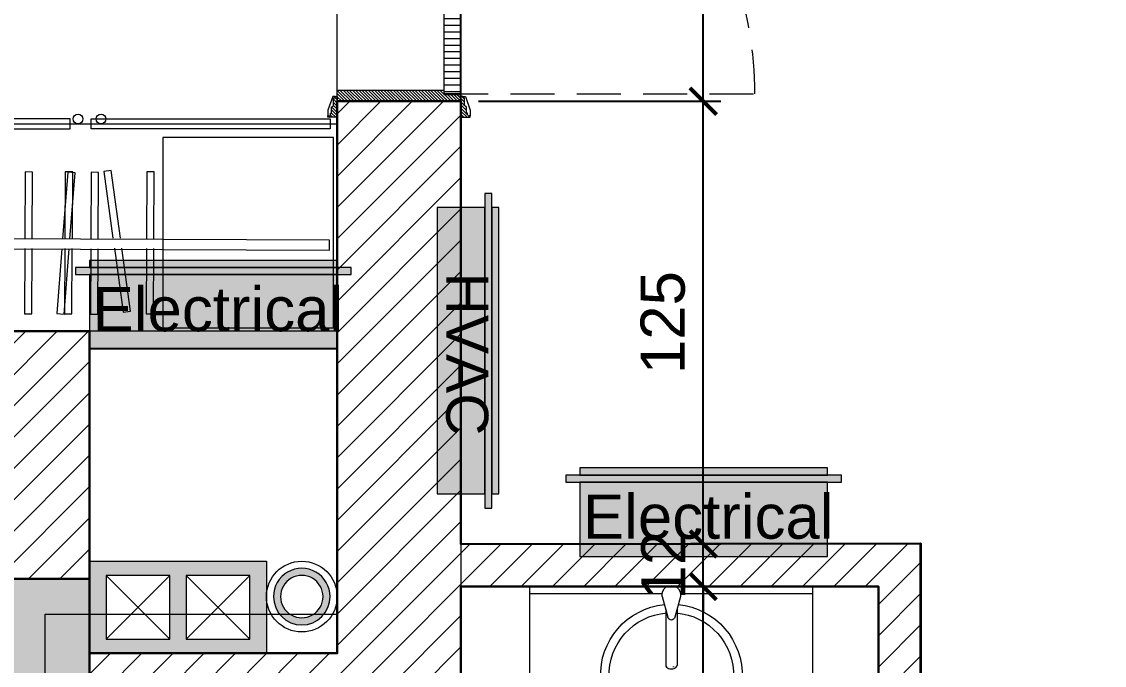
# Model space of a CAD drawing. Header units: centimetres. Extents: x 111832 to 117233, y -55119 to -48329.
# Drawn here: x 113865.2 to 114171.2, y -51556.8 to -51374.9 of the extents above; entities that cross this region are included whole.
import ezdxf

# ---------------------------------------------------------------- set-up
doc = ezdxf.new("R2010")
doc.units = ezdxf.units.CM
doc.header["$LTSCALE"] = 50
doc.header["$MEASUREMENT"] = 0
for name, pattern in [('AXES', [2, 1.25, -0.25, 0.25, -0.25]), ('CACHE', [0.375, 0.25, -0.125]), ('CONTINU', [0])]:
    doc.linetypes.add(name, pattern=pattern)
doc.layers.get('0').update_dxf_attribs({"color": 8})
for name, color, linetype in [('AXES', 10, 'AXES'), ('BETON COUPE', 3, 'CONTINU'), ('BETON TRAME', 252, 'Continuous'), ('BORD', 5, 'Continuous'), ('COTE 50ème', 1, 'Continuous'), ('TEXTE', 7, 'Continuous')]:
    doc.layers.add(name, color=color, linetype=linetype)
for name, color, linetype, lineweight in [('BANJO', 160, 'Continuous', 9), ('CONSOLE ISOL.', 214, 'Continuous', 15), ('door', 44, 'Continuous', 5), ('KASETAT_Pen_No__22', 8, 'Continuous', 50), ('KASETAT_Pen_No__75', 6, 'Continuous', 20), ('MACONNERIE COUPE', 7, 'Continuous', 30), ('MACONNERIE HACHURE', 253, 'Continuous', 13), ('mobilimi', 8, 'Continuous', 9), ('PERCEMENT', 253, 'Continuous', 20)]:
    doc.layers.add(name, color=color, linetype=linetype, lineweight=lineweight)
doc.layers.add('FMULT', color=150, linetype='Continuous', plot=False)
doc.layers.add('KASETAT_Pen_No__176', color=7, linetype='Continuous', lineweight=15, true_color=0x93a0c6)
doc.styles.add('RS_TEXT_1.50', font='arial.ttf', dxfattribs={"height": 12.5})
doc.styles.add('RS_TXT_50', font='arial.ttf', dxfattribs={"height": 12.5})
doc.dimstyles.new('RS_50CM_LINEAIRE', dxfattribs={"dimscale": 5, "dimtxt": 12.5, "dimasz": 1.5, "dimexe": 1, "dimexo": 2.5, "dimgap": 1, "dimtad": 1, "dimdec": 1, "dimrnd": 0.5, "dimdsep": 46, "dimtxsty": 'RS_TXT_50', "dimblk1": 'ARCHTICK', "dimblk2": 'ARCHTICK', "dimsah": 1, "dimcen": 2.5, "dimdle": 1, "dimclrt": 4, "dimadec": 0, "dimazin": 2, "dimtfac": 1, "dimtdec": 1, "dimtix": 1, "dimtmove": 2, "dimatfit": 3, "dimfxl": 1, "dimtolj": 1, "dimtzin": 0, "dimarcsym": 0})

# ---------------------------------------------------------------- blocks, each defined once
blk = doc.blocks.new('lavaman')
at = {"layer": 'BANJO'}
for p, q in [((-61171.15, 21935.44), (-61216.15, 21935.44)), ((-61171.15, 21935.44), (-61171.15, 21855.44)), ((-61171.15, 21855.44), (-61216.15, 21855.44))]:
    blk.add_line(p, q, dxfattribs=at)
at = {"layer": 'BANJO', "linetype": 'Continuous'}
for p, q in [((-61216.15, 21896.66), (-61216.15, 21935.44)), ((-61214.15, 21935.44), (-61214.15, 21898.05)), ((-61171.15, 21935.44), (-61171.15, 21855.44)), ((-61216.15, 21925.44), (-61216.15, 21896.66)), ((-61213.35, 21898.04), (-61207.48, 21896.42)), ((-61209.67, 21897.03), (-61193.85, 21897.03)), ((-61216.15, 21894.21), (-61216.15, 21865.44)), ((-61216.15, 21855.44), (-61216.15, 21894.21)), ((-61214.15, 21892.82), (-61214.15, 21855.44)), ((-61213.35, 21892.84), (-61207.48, 21894.45)), ((-61209.65, 21893.84), (-61193.85, 21893.84)), ((-61193.49, 21894.81), (-61193.49, 21894.81)), ((-61193.49, 21894.81), (-61193.38, 21894.81)), ((-61193.38, 21894.81), (-61193.49, 21894.81)), ((-61193.38, 21894.81), (-61193.38, 21894.81))]:
    blk.add_line(p, q, dxfattribs=at)
for centre, radius, start, end in [((-61191.15, 21895.44), 20, 185.6501, 174.3499), ((-61191.15, 21895.44), 17.58, 184.3008, 175.6992), ((-61213.81, 21895.44), 2.64, 79.9738, 280.0262), ((-61207.66, 21895.44), 1, 280.3544, 79.6456)]:
    blk.add_arc(centre, radius, start, end, dxfattribs=at)
at = {"layer": 'BANJO', "linetype": 'Continuous', "extrusion": (0, 0, -1)}
blk.add_ellipse((-61193.85, 21895.43), major_axis=(0, 1.59), ratio=0.623935, start_param=0, end_param=3.141593, dxfattribs=at)
blk = doc.blocks.new('A$C7560ca7f')
at = {"layer": 'AXES', "lineweight": 5, "ltscale": 1.3}
blk.add_line((35, 1580), (35, -1344.97), dxfattribs=at)
blk = doc.blocks.new('_ArchTick')
at = {"color": 0, "linetype": 'ByBlock', "const_width": 0.15}
blk.add_lwpolyline([(-0.5, -0.5), (0.5, 0.5)], dxfattribs=at)
blk = doc.blocks.new('*D1003')
at = {"layer": 'COTE 50ème', "color": 0, "lineweight": -2, "ltscale": 0.5, "transparency": 16777216}
for p, q in [((114057.85, -51687.36), (114057.85, -51529.5)), ((114011.78, -51534.5), (114062.85, -51534.5)), ((114011.78, -51682.36), (114062.85, -51682.36))]:
    blk.add_line(p, q, dxfattribs=at)
at = {"layer": 'Defpoints', "color": 0, "ltscale": 0.5, "transparency": 16777216}
for p in [(113999.28, -51534.5), (114057.85, -51534.5), (113999.28, -51682.36)]:
    blk.add_point(p, dxfattribs=at)
at = {"layer": 'COTE 50ème', "color": 0, "lineweight": -2, "ltscale": 0.5, "transparency": 16777216, "xscale": 7.5, "yscale": 7.5, "zscale": 7.5}
for p, rotation in [((114057.85, -51534.5), 90), ((114057.85, -51682.36), 270)]:
    blk.add_blockref('_ArchTick', p, dxfattribs=dict(at, rotation=rotation))
at = {"layer": 'COTE 50ème', "color": 4, "ltscale": 0.5, "transparency": 16777216, "insert": (114046.47, -51608.43), "char_height": 12.5, "attachment_point": 5, "rotation": 90, "style": 'RS_TXT_50'}
blk.add_mtext('\\A1;148', dxfattribs=at)
blk = doc.blocks.new('*D1004')
at = {"layer": 'COTE 50ème', "color": 0, "lineweight": -2, "ltscale": 0.5, "transparency": 16777216}
for p, q in [((114057.85, -51522.49), (114057.85, -51514.99)), ((114011.78, -51522.49), (114062.85, -51522.49)), ((114057.85, -51534.5), (114057.85, -51522.49)), ((114011.78, -51534.5), (114062.85, -51534.5)), ((114057.85, -51534.5), (114057.85, -51542))]:
    blk.add_line(p, q, dxfattribs=at)
at = {"layer": 'Defpoints', "color": 0, "ltscale": 0.5, "transparency": 16777216}
for p in [(113999.28, -51522.49), (114057.85, -51522.49), (113999.28, -51534.5)]:
    blk.add_point(p, dxfattribs=at)
at = {"layer": 'COTE 50ème', "color": 0, "lineweight": -2, "ltscale": 0.5, "transparency": 16777216, "xscale": 7.5, "yscale": 7.5, "zscale": 7.5}
for p, rotation in [((114057.85, -51522.49), 270), ((114057.85, -51534.5), 90)]:
    blk.add_blockref('_ArchTick', p, dxfattribs=dict(at, rotation=rotation))
at = {"layer": 'COTE 50ème', "color": 4, "ltscale": 0.5, "transparency": 16777216, "insert": (114046.58, -51528.49), "char_height": 12.5, "attachment_point": 5, "rotation": 90, "style": 'RS_TXT_50'}
blk.add_mtext('\\A1;12', dxfattribs=at)
blk = doc.blocks.new('*D1005')
at = {"layer": 'COTE 50ème', "color": 0, "lineweight": -2, "ltscale": 0.5, "transparency": 16777216}
for p, q in [((114057.85, -51527.49), (114057.85, -51392.36)), ((113994.34, -51397.36), (114062.85, -51397.36)), ((114011.78, -51522.49), (114062.85, -51522.49))]:
    blk.add_line(p, q, dxfattribs=at)
at = {"layer": 'Defpoints', "color": 0, "ltscale": 0.5, "transparency": 16777216}
for p in [(113981.84, -51397.36), (114057.85, -51397.36), (113999.28, -51522.49)]:
    blk.add_point(p, dxfattribs=at)
at = {"layer": 'COTE 50ème', "color": 0, "lineweight": -2, "ltscale": 0.5, "transparency": 16777216, "xscale": 7.5, "yscale": 7.5, "zscale": 7.5}
for p, rotation in [((114057.85, -51397.36), 90), ((114057.85, -51522.49), 270)]:
    blk.add_blockref('_ArchTick', p, dxfattribs=dict(at, rotation=rotation))
at = {"layer": 'COTE 50ème', "color": 4, "ltscale": 0.5, "transparency": 16777216, "insert": (114046.47, -51459.92), "char_height": 12.5, "attachment_point": 5, "rotation": 90, "style": 'RS_TXT_50'}
blk.add_mtext('\\A1;125', dxfattribs=at)
blk = doc.blocks.new('*D1006')
at = {"layer": 'COTE 50ème', "color": 0, "lineweight": -2, "ltscale": 0.5, "transparency": 16777216}
for p, q in [((114057.85, -51402.36), (114057.85, -51292.36)), ((113994.34, -51297.36), (114062.85, -51297.36)), ((113994.34, -51397.36), (114062.85, -51397.36))]:
    blk.add_line(p, q, dxfattribs=at)
at = {"layer": 'Defpoints', "color": 0, "ltscale": 0.5, "transparency": 16777216}
for p in [(113981.84, -51297.36), (114057.85, -51297.36), (113981.84, -51397.36)]:
    blk.add_point(p, dxfattribs=at)
at = {"layer": 'COTE 50ème', "color": 0, "lineweight": -2, "ltscale": 0.5, "transparency": 16777216, "xscale": 7.5, "yscale": 7.5, "zscale": 7.5}
for p, rotation in [((114057.85, -51297.36), 90), ((114057.85, -51397.36), 270)]:
    blk.add_blockref('_ArchTick', p, dxfattribs=dict(at, rotation=rotation))
at = {"layer": 'COTE 50ème', "color": 4, "ltscale": 0.5, "transparency": 16777216, "insert": (114046.47, -51347.36), "char_height": 12.5, "attachment_point": 5, "rotation": 90, "style": 'RS_TXT_50'}
blk.add_mtext('\\A1;100', dxfattribs=at)

msp = doc.modelspace()

# ---------------------------------------------------------------- hatches: boundary and pattern name
at = {"layer": 'BETON TRAME', "transparency": 33554559}
h = msp.add_hatch(color=256, dxfattribs=at)
h.dxf.hatch_style = 1
h.paths.add_polyline_path([(113494.37, -51297.36), (113459.37, -51297.36), (113459.37, -50822.36), (113989.37, -50822.36), (113989.37, -51297.36), (113954.37, -51297.36), (113954.37, -50862.36), (113744.37, -50862.36), (113744.37, -51192.36), (113704.37, -51192.36), (113704.37, -50862.36), (113494.37, -50862.36)])
h.paths.add_polyline_path([(113859.37, -52037.36), (113884.37, -52037.36), (113884.37, -51532.36), (113859.37, -51532.36)])
h.paths.add_polyline_path([(113564.37, -52037.36), (113589.37, -52037.36), (113589.37, -51532.36), (113564.37, -51532.36)])
h.paths.add_polyline_path([(113994.37, -52012.36), (113884.37, -52012.36), (113884.37, -52037.36), (113994.37, -52037.36)])
h.paths.add_polyline_path([(114454.37, -52012.36), (114354.37, -52012.36), (114354.37, -52037.36), (114454.37, -52037.36)])
h.paths.add_polyline_path([(114694.37, -51947.36), (114719.37, -51947.36), (114719.37, -52037.36), (114694.37, -52037.36)])
h.paths.add_polyline_path([(114719.37, -51527.36), (114694.37, -51527.36), (114694.37, -51670.47), (114719.37, -51670.47)])
h.paths.add_polyline_path([(114719.37, -51207.36), (114694.37, -51207.36), (114694.37, -51347.36), (114719.37, -51347.36)])
h.paths.add_polyline_path([(114719.37, -50960.36), (114639.37, -50960.36), (114639.37, -50985.36), (114694.37, -50985.36), (114694.37, -51012.36), (114719.37, -51012.36)])
h.paths.add_polyline_path([(114354.37, -50960.36), (114284.37, -50960.36), (114284.37, -50985.36), (114354.37, -50985.36)])
h.paths.add_polyline_path([(114199.37, -50960.36), (114184.37, -50960.36), (114184.37, -50985.36), (114199.37, -50985.36)])
h.paths.add_polyline_path([(113249.26, -50960.36), (113264.37, -50960.36), (113264.37, -50985.36), (113249.26, -50985.36)])
h.paths.add_polyline_path([(113094.37, -50960.36), (113164.37, -50960.36), (113164.37, -50985.36), (113094.37, -50985.36)])
h.paths.add_polyline_path([(112729.37, -50960.36), (112809.37, -50960.36), (112809.37, -50985.36), (112754.37, -50985.36), (112754.37, -51032.36), (112729.37, -51032.36)])
h.paths.add_polyline_path([(112729.37, -51207.36), (112754.37, -51207.36), (112754.37, -51347.36), (112729.37, -51347.36)])
h.paths.add_polyline_path([(112754.37, -51947.36), (112729.37, -51947.36), (112729.37, -52037.36), (112754.37, -52037.36)])
h.paths.add_polyline_path([(112994.37, -52012.36), (112994.37, -52037.36), (113094.37, -52037.36), (113094.37, -52012.36)])
h.paths.add_polyline_path([(113564.37, -52012.36), (113454.37, -52012.36), (113454.37, -52037.36), (113564.37, -52037.36)])
h.paths.add_polyline_path([(112729.37, -51527.36), (112754.37, -51527.36), (112754.37, -51670.47), (112729.37, -51670.47)])
h.paths.add_polyline_path([(112919.37, -51587.36), (112979.37, -51587.36), (112979.37, -51612.36), (112919.37, -51612.36)])
h.paths.add_polyline_path([(113104.37, -51587.36), (113164.37, -51587.36), (113164.37, -51612.36), (113104.37, -51612.36)])
h.paths.add_polyline_path([(114344.37, -51587.36), (114284.37, -51587.36), (114284.37, -51612.36), (114344.37, -51612.36)])
h.paths.add_polyline_path([(114529.37, -51587.36), (114469.37, -51587.36), (114469.37, -51612.36), (114529.37, -51612.36)])
at = {"layer": 'door'}
h = msp.add_hatch(dxfattribs=at)
h.set_pattern_fill('ANSI31', color=256, scale=15, angle=675)
h.set_pattern_definition([(360, (14136.9644, -6113.3321), (1e-15, 1.875), [])])
h.paths.add_polyline_path([(113984.6, -51395.27), (113984.6, -51299.46), (113989.31, -51299.46), (113989.31, -51395.27)])
h = msp.add_hatch(dxfattribs=at)
h.set_pattern_fill('ANSI31', color=256, scale=5, angle=1170)
h.set_pattern_definition([(135, (58184.3968, -199614.0472), (-0.4419417382, -0.4419417382), [])])
edge = h.paths.add_edge_path()
edge.add_line((113952.48, -51401.11), (113952.48, -51400.7))
edge.add_line((113952.48, -51400.7), (113952.8, -51400.7))
edge.add_line((113952.8, -51400.7), (113952.8, -51398.93))
edge.add_line((113952.8, -51398.93), (113953.01, -51398.93))
edge.add_arc((113953.32, -51398.93), 0.314, 90, 180, ccw=False)
edge.add_line((113953.32, -51398.62), (113953.32, -51396.52))
edge.add_line((113953.32, -51396.52), (113953.53, -51396.52))
edge.add_arc((113953.84, -51396.52), 0.314, 90, 180, ccw=False)
edge.add_line((113953.84, -51396.21), (113953.84, -51396))
edge.add_line((113953.84, -51396), (113954.37, -51396))
edge.add_line((113954.37, -51396), (113954.37, -51401.86))
edge.add_line((113954.37, -51401.86), (113951.75, -51401.86))
edge.add_line((113951.75, -51401.86), (113951.75, -51401.45))
edge.add_line((113951.75, -51401.45), (113952.06, -51401.45))
edge.add_line((113952.06, -51401.45), (113952.06, -51401.53))
edge.add_arc((113952.06, -51401.11), 0.419, 270, 360)
h.paths.add_polyline_path([(113954.37, -51397.36), (113954.37, -51394.22), (113984.55, -51394.22), (113984.55, -51395.48), (113989.37, -51395.48), (113989.37, -51397.36)])
edge = h.paths.add_edge_path()
edge.add_line((113991.25, -51401.11), (113991.25, -51400.7))
edge.add_line((113991.25, -51400.7), (113990.94, -51400.7))
edge.add_line((113990.94, -51400.7), (113990.94, -51398.93))
edge.add_line((113990.94, -51398.93), (113990.73, -51398.93))
edge.add_arc((113990.41, -51398.93), 0.314, 0, 90)
edge.add_line((113990.41, -51398.62), (113990.41, -51396.52))
edge.add_line((113990.41, -51396.52), (113990.21, -51396.52))
edge.add_arc((113989.89, -51396.52), 0.314, 360, 450)
edge.add_line((113989.89, -51396.21), (113989.89, -51396))
edge.add_line((113989.89, -51396), (113989.37, -51396))
edge.add_line((113989.37, -51396), (113989.37, -51401.86))
edge.add_line((113989.37, -51401.86), (113991.99, -51401.86))
edge.add_line((113991.99, -51401.86), (113991.99, -51401.45))
edge.add_line((113991.99, -51401.45), (113991.67, -51401.45))
edge.add_line((113991.67, -51401.45), (113991.67, -51401.53))
edge.add_arc((113991.67, -51401.11), 0.419, 180, 270, ccw=False)
at = {"layer": 'KASETAT_Pen_No__176', "linetype": 'Continuous', "lineweight": 0, "true_color": 0x2776bb}
for points in [[(113954.37, -51442.36), (113884.37, -51442.36), (113884.37, -51444.36), (113880.37, -51444.36), (113880.37, -51446.36), (113884.37, -51446.36), (113884.37, -51467.36), (113954.37, -51467.36), (113954.37, -51446.36), (113958.37, -51446.36), (113958.37, -51444.36), (113954.37, -51444.36)], [(114092.97, -51500.99), (114022.97, -51500.99), (114022.97, -51502.99), (114018.97, -51502.99), (114018.97, -51504.99), (114022.97, -51504.99), (114022.97, -51525.99), (114092.97, -51525.99), (114092.97, -51504.99), (114096.97, -51504.99), (114096.97, -51502.99), (114092.97, -51502.99)]]:
    msp.add_hatch(color=152, dxfattribs=at).paths.add_polyline_path(points)
at = {"layer": 'KASETAT_Pen_No__75', "linetype": 'Continuous', "lineweight": 0, "true_color": 0xbf00bf}
msp.add_hatch(color=212, dxfattribs=at).paths.add_polyline_path([(114000.07, -51508.32), (114000.07, -51427.42), (113998.07, -51427.42), (113998.07, -51423.42), (113996.07, -51423.42), (113996.07, -51427.42), (113982.67, -51427.42), (113982.67, -51508.32), (113996.07, -51508.32), (113996.07, -51512.32), (113998.07, -51512.32), (113998.07, -51508.32)])
at = {"layer": 'MACONNERIE HACHURE'}
h = msp.add_hatch(dxfattribs=at)
h.set_pattern_fill('ANSI31', color=256, scale=50, style=0)
h.set_pattern_definition([(45, (0, 5835.283), (-4.41941738, 4.41941738), [])])
h.paths.add_polyline_path([(114184.37, -50957.36), (114184.37, -50947.36), (114284.37, -50947.36), (114284.37, -50997.36), (114184.37, -50997.36), (114184.37, -50987.36), (114269.37, -50987.36), (114269.37, -50957.36)])
h.paths.add_polyline_path([(112729.37, -52037.36), (112649.37, -52037.36), (112649.37, -52012.36), (112729.37, -52012.36)])
h.paths.add_polyline_path([(114719.37, -52037.36), (114799.37, -52037.36), (114799.37, -52012.36), (114719.37, -52012.36)])
h.paths.add_polyline_path([(114799.37, -52012.36), (114824.37, -52012.36), (114824.37, -51972.36), (114799.37, -51972.36)])
h.paths.add_polyline_path([(114694.37, -51940.47), (114719.37, -51940.47), (114719.37, -51947.36), (114694.37, -51947.36)])
h.paths.add_polyline_path([(112729.37, -51940.47), (112754.37, -51940.47), (112754.37, -51947.36), (112729.37, -51947.36)])
h.paths.add_polyline_path([(113757.37, -50822.36), (113757.37, -50707.36), (113691.37, -50707.36), (113691.37, -50822.36), (113711.37, -50822.36), (113711.37, -50727.36), (113737.37, -50727.36), (113737.37, -50822.36)])
h.paths.add_polyline_path([(113459.37, -50332.36), (113394.37, -50332.36), (113394.37, -50472.36), (113419.37, -50472.36), (113419.37, -50357.36), (113459.37, -50357.36)])
h.paths.add_polyline_path([(113989.37, -50332.36), (114054.37, -50332.36), (114054.37, -50472.36), (114029.37, -50472.36), (114029.37, -50357.36), (113989.37, -50357.36)])
h.paths.add_polyline_path([(114459.37, -50960.36), (114354.37, -50960.36), (114354.37, -50985.36), (114459.37, -50985.36)])
h.paths.add_polyline_path([(112989.37, -50960.36), (113094.37, -50960.36), (113094.37, -50985.36), (112989.37, -50985.36)])
h.paths.add_polyline_path([(114719.37, -51192.47), (114694.37, -51192.47), (114694.37, -51207.36), (114719.37, -51207.36)])
h.paths.add_polyline_path([(112649.37, -50752.25), (112624.37, -50752.25), (112624.37, -50697.36), (112649.37, -50697.36)])
h.paths.add_polyline_path([(112649.37, -51007.36), (112624.37, -51007.36), (112624.37, -50937.36), (112649.37, -50937.36)])
h.paths.add_polyline_path([(112649.37, -51192.47), (112624.37, -51192.47), (112624.37, -51347.36), (112649.37, -51347.36)])
h.paths.add_polyline_path([(112649.37, -51592.36), (112624.37, -51592.36), (112624.37, -51552.36), (112649.37, -51552.36)])
h.paths.add_polyline_path([(114799.37, -50752.25), (114824.37, -50752.25), (114824.37, -50697.36), (114799.37, -50697.36)])
h.paths.add_polyline_path([(114799.37, -51007.36), (114824.37, -51007.36), (114824.37, -50937.36), (114799.37, -50937.36)])
h.paths.add_polyline_path([(114799.37, -51192.47), (114824.37, -51192.47), (114824.37, -51347.36), (114799.37, -51347.36)])
h.paths.add_polyline_path([(114799.37, -51600.36), (114824.37, -51600.36), (114824.37, -51552.36), (114799.37, -51552.36)])
h.paths.add_polyline_path([(112754.37, -51587.36), (112919.37, -51587.36), (112919.37, -51612.36), (112754.37, -51612.36)])
h.paths.add_polyline_path([(112979.37, -51587.36), (112982.4, -51587.36), (112982.4, -51612.36), (112979.37, -51612.36)])
h.paths.add_polyline_path([(113077.4, -51587.36), (113104.37, -51587.36), (113104.37, -51612.36), (113077.4, -51612.36)])
h.paths.add_polyline_path([(114469.37, -51587.36), (114466.34, -51587.36), (114466.34, -51612.36), (114469.37, -51612.36)])
h.paths.add_polyline_path([(114371.34, -51587.36), (114344.37, -51587.36), (114344.37, -51612.36), (114371.34, -51612.36)])
h.paths.add_polyline_path([(114004.37, -50960.36), (113989.37, -50960.36), (113989.37, -50985.36), (114004.37, -50985.36)])
h.paths.add_polyline_path([(112729.37, -51192.47), (112754.37, -51192.47), (112754.37, -51207.36), (112729.37, -51207.36)])
h.paths.add_polyline_path([(113189.37, -51417.36), (113177.37, -51417.36), (113177.37, -51587.44), (113164.37, -51587.36), (113164.37, -51612.36), (113189.37, -51612.36), (113189.37, -51504.36), (113199.37, -51504.36), (113199.37, -51492.36), (113189.37, -51492.36)])
h.paths.add_polyline_path([(113177.37, -51290.36), (113177.37, -51280.36), (113189.37, -51280.36), (113189.37, -51325.36), (113177.37, -51325.36), (113177.37, -51315.36), (112754.37, -51315.36), (112754.37, -51290.36)])
h.paths.add_polyline_path([(113444.37, -50960.36), (113459.37, -50960.36), (113459.37, -50985.36), (113444.37, -50985.36)])
h.paths.add_polyline_path([(113291.37, -51166.36), (113313.37, -51166.36), (113313.37, -51275.36), (113459.37, -51275.36), (113459.37, -51287.36), (113301.37, -51287.36), (113301.37, -51178.36), (113291.37, -51178.36)])
h.paths.add_polyline_path([(113177.37, -51188.36), (113189.37, -51188.36), (113189.37, -51178.36), (113199.37, -51178.36), (113199.37, -51166.36), (113189.37, -51166.36), (113189.37, -50997.36), (113264.77, -50997.36), (113264.77, -50987.36), (113179.37, -50987.36), (113179.37, -50957.36), (113264.77, -50957.36), (113264.77, -50947.36), (113164.37, -50947.36), (113164.37, -50987.36), (113177.37, -50987.36)])
h.paths.add_polyline_path([(113459.37, -51492.36), (113459.37, -51397.36), (113494.37, -51397.36), (113494.37, -51553.36), (113564.37, -51553.36), (113564.37, -51565.36), (113459.37, -51565.36), (113459.37, -51504.36), (113449.37, -51504.36), (113449.37, -51492.36)])
h.paths.add_polyline_path([(114454.37, -52012.36), (114694.37, -52012.36), (114694.37, -52037.36), (114454.37, -52037.36)])
h.paths.add_polyline_path([(114119.37, -51737.36), (114119.37, -51712.36), (114119.37, -51712.36), (114119.37, -51672.36), (114107.37, -51672.36), (114107.37, -51682.36), (114097.37, -51682.36), (114097.37, -51694.36), (114107.37, -51694.36), (114107.37, -51842.36), (113884.37, -51842.36), (113884.37, -51862.36), (114107.37, -51862.36), (114107.37, -51870.36), (114119.37, -51870.36)])
h.paths.add_polyline_path([(114694.37, -51012.36), (114719.37, -51012.36), (114719.37, -51032.36), (114694.37, -51032.36)])
h.paths.add_polyline_path([(113311.37, -51786.36), (113564.37, -51786.36), (113564.37, -51806.36), (113311.37, -51806.36), (113311.37, -51816.36), (113299.37, -51816.36), (113299.37, -51504.36), (113291.37, -51504.36), (113291.37, -51492.36), (113367.37, -51492.36), (113367.37, -51504.36), (113311.37, -51504.36)])
h.paths.add_polyline_path([(113454.37, -52012.36), (113311.37, -52012.36), (113311.37, -51898.36), (113299.37, -51898.36), (113299.37, -52012.36), (113274.37, -52012.36), (113274.37, -52037.36), (113454.37, -52037.36)])
h.paths.add_polyline_path([(113537.7, -51192.36), (113494.37, -51192.36), (113494.37, -51152.36), (113537.7, -51152.36)])
h.paths.add_polyline_path([(113704.37, -51192.36), (113664.37, -51192.36), (113664.37, -51152.36), (113704.37, -51152.36)])
h.paths.add_polyline_path([(113911.03, -51192.36), (113954.37, -51192.36), (113954.37, -51152.36), (113911.03, -51152.36)])
h.paths.add_polyline_path([(113744.37, -51192.36), (113784.37, -51192.36), (113784.37, -51152.36), (113744.37, -51152.36)])
h.paths.add_polyline_path([(113589.37, -52012.36), (113609.37, -52012.36), (113609.37, -52037.36), (113589.37, -52037.36)])
h.paths.add_polyline_path([(113977.37, -51565.36), (113977.37, -51694.36), (114015.37, -51694.36), (114015.37, -51682.36), (113989.37, -51682.36), (113989.37, -51534.5), (114107.37, -51534.5), (114107.37, -51590.36), (114119.37, -51590.36), (114119.37, -51522.36), (113989.37, -51522.5), (113989.37, -51397.36), (113954.37, -51397.36), (113954.37, -51553.36), (113884.37, -51553.36), (113884.37, -51565.36)])
h.paths.add_polyline_path([(112754.37, -52012.36), (112814.37, -52012.36), (112814.37, -52037.36), (112754.37, -52037.36)])
h.paths.add_polyline_path([(113709.37, -52012.36), (113859.37, -52012.36), (113859.37, -52037.36), (113709.37, -52037.36)])
h.paths.add_polyline_path([(113994.37, -52012.36), (114107.37, -52012.36), (114107.37, -51952.36), (114119.37, -51952.36), (114119.37, -52012.36), (114354.37, -52012.36), (114354.37, -52037.36), (113994.37, -52037.36)])
h.paths.add_polyline_path([(113589.37, -51532.36), (113589.37, -51482.36), (113674.37, -51482.36), (113674.37, -51462.36), (113564.37, -51462.36), (113564.37, -51532.36)])
h.paths.add_polyline_path([(113774.37, -51462.36), (113884.37, -51462.36), (113884.37, -51532.36), (113859.37, -51532.36), (113859.37, -51482.36), (113774.37, -51482.36)])
at = {"layer": 'PERCEMENT', "linetype": 'Continuous', "lineweight": 0}
h = msp.add_hatch(color=256, dxfattribs=at)
h.paths.add_polyline_path([(113934.37, -51553.36), (113884.37, -51553.36), (113884.37, -51527.36), (113934.37, -51527.36)])
h.paths.add_polyline_path([(113929.7, -51549.36), (113929.7, -51531.36), (113911.7, -51531.36), (113911.7, -51549.36)], flags=0)
h.paths.add_polyline_path([(113907.03, -51549.36), (113907.03, -51531.36), (113889.03, -51531.36), (113889.03, -51549.36)], flags=0)
h = msp.add_hatch(color=256, dxfattribs=at)
edge = h.paths.add_edge_path()
edge.add_ellipse((113944.37, -51537.36), major_axis=(5.66, -5.66), ratio=1, start_angle=225, end_angle=405)
edge.add_ellipse((113944.37, -51537.36), major_axis=(5.66, -5.66), ratio=1, start_angle=45, end_angle=225)
edge = h.paths.add_edge_path(flags=0)
edge.add_ellipse((113944.37, -51537.36), major_axis=(4.24, -4.24), ratio=1, start_angle=45, end_angle=225, ccw=False)
edge.add_ellipse((113944.37, -51537.36), major_axis=(4.24, -4.24), ratio=1, start_angle=-135, end_angle=45, ccw=False)

# ---------------------------------------------------------------- linework, layer by layer
at = {"layer": 'BETON COUPE'}
msp.add_lwpolyline([(113859.37, -52037.36), (113884.37, -52037.36), (113884.37, -51532.36), (113859.37, -51532.36)], close=True, dxfattribs=at)
at = {"layer": 'BORD'}
msp.add_lwpolyline([(113954.37, -51467.36), (113884.37, -51467.36), (113884.37, -51553.36), (113954.37, -51553.36)], close=True, dxfattribs=at)
at = {"layer": 'CONSOLE ISOL.'}
msp.add_lwpolyline([(113989.37, -50822.36), (113459.37, -50822.36), (113459.37, -51297.36), (113494.37, -51297.36), (113494.37, -51542.36), (113576.87, -51542.36), (113576.87, -52037.36), (113871.87, -52037.36), (113871.87, -51542.36), (113954.37, -51542.36), (113954.37, -51297.36), (113989.37, -51297.36)], close=True, dxfattribs=at)
at = {"layer": 'door', "linetype": 'CACHE'}
msp.add_line((113984.6, -51395.27), (114072.41, -51395.27), dxfattribs=at)
at = {"layer": 'door'}
for points in [[(113984.6, -51395.27), (113984.6, -51299.46), (113989.31, -51299.46), (113989.31, -51395.27), (113984.6, -51395.27)], [(113953.84, -51396), (113953.11, -51396), (113951.75, -51399.86), (113951.75, -51401.45)], [(113954.37, -51397.36), (113954.37, -51394.22), (113984.55, -51394.22), (113984.55, -51395.48), (113989.37, -51395.48), (113989.37, -51397.36), (113954.37, -51397.36)], [(113989.89, -51396), (113990.62, -51396), (113991.99, -51399.86), (113991.99, -51401.45)]]:
    msp.add_lwpolyline(points, dxfattribs=at)
for points in [[(113952.48, -51401.11), (113952.48, -51400.7), (113952.8, -51400.7), (113952.8, -51398.93), (113953.01, -51398.93, -0.414214), (113953.32, -51398.62), (113953.32, -51396.52), (113953.53, -51396.52, -0.414214), (113953.84, -51396.21), (113953.84, -51396), (113954.37, -51396), (113954.37, -51401.86), (113951.75, -51401.86), (113951.75, -51401.45), (113952.06, -51401.45), (113952.06, -51401.53, 0.414214), (113952.48, -51401.11)], [(113991.25, -51401.11), (113991.25, -51400.7), (113990.94, -51400.7), (113990.94, -51398.93), (113990.73, -51398.93, 0.414214), (113990.41, -51398.62), (113990.41, -51396.52), (113990.21, -51396.52, 0.414214), (113989.89, -51396.21), (113989.89, -51396), (113989.37, -51396), (113989.37, -51401.86), (113991.99, -51401.86), (113991.99, -51401.45), (113991.67, -51401.45), (113991.67, -51401.53, -0.414214), (113991.25, -51401.11)]]:
    msp.add_lwpolyline(points, format="xyb", dxfattribs=at)
at = {"layer": 'door', "linetype": 'CACHE'}
msp.add_arc((113976.74, -51394.31), 95.68, 359.4244, 82.4456, dxfattribs=at)
at = {"layer": 'FMULT', "ltscale": 0.5}
for points in [[(113989.37, -50985.36), (114694.37, -50985.36), (114694.37, -51612.36), (114529.37, -51612.36), (114529.37, -51587.36), (114284.37, -51587.36), (114284.37, -51612.36), (114119.37, -51614.61), (114119.27, -51522.36), (113989.37, -51522.5)], [(113989.37, -51682.36), (114107.37, -51682.36), (114107.37, -51534.5), (113989.37, -51534.5)]]:
    msp.add_lwpolyline(points, close=True, dxfattribs=at)
at = {"layer": 'KASETAT_Pen_No__22', "color": 8, "linetype": 'Continuous', "lineweight": 0}
for p, q in [((113998.07, -51423.42), (113996.07, -51423.42)), ((113996.07, -51423.42), (113996.07, -51512.32)), ((113998.07, -51512.32), (113998.07, -51423.42)), ((113996.07, -51427.42), (113982.67, -51427.42)), ((113982.67, -51427.42), (113982.67, -51508.32)), ((113996.07, -51508.32), (113996.07, -51427.42)), ((114000.07, -51427.42), (113998.07, -51427.42)), ((113998.07, -51427.42), (113998.07, -51508.32)), ((114000.07, -51508.32), (114000.07, -51427.42)), ((113982.67, -51508.32), (113996.07, -51508.32)), ((113998.07, -51508.32), (114000.07, -51508.32)), ((113996.07, -51512.32), (113998.07, -51512.32))]:
    msp.add_line(p, q, dxfattribs=at)
at = {"layer": 'KASETAT_Pen_No__22', "color": 32, "linetype": 'Continuous', "lineweight": 0, "true_color": 0xcd6928}
for p, q in [((113954.37, -51442.36), (113884.37, -51442.36)), ((113884.37, -51442.36), (113884.37, -51444.36)), ((113954.37, -51444.36), (113954.37, -51442.36)), ((113958.37, -51444.36), (113880.37, -51444.36)), ((113880.37, -51444.36), (113880.37, -51446.36)), ((113884.37, -51444.36), (113954.37, -51444.36)), ((113958.37, -51446.36), (113958.37, -51444.36)), ((113880.37, -51446.36), (113958.37, -51446.36)), ((113954.37, -51446.36), (113884.37, -51446.36)), ((113884.37, -51446.36), (113884.37, -51467.36)), ((113954.37, -51467.36), (113954.37, -51446.36)), ((113884.37, -51467.36), (113954.37, -51467.36)), ((114092.97, -51500.99), (114022.97, -51500.99)), ((114022.97, -51500.99), (114022.97, -51502.99)), ((114092.97, -51502.99), (114092.97, -51500.99)), ((114096.97, -51502.99), (114018.97, -51502.99)), ((114018.97, -51502.99), (114018.97, -51504.99)), ((114022.97, -51502.99), (114092.97, -51502.99)), ((114096.97, -51504.99), (114096.97, -51502.99)), ((114018.97, -51504.99), (114096.97, -51504.99)), ((114092.97, -51504.99), (114022.97, -51504.99)), ((114022.97, -51504.99), (114022.97, -51525.99)), ((114092.97, -51525.99), (114092.97, -51504.99)), ((114022.97, -51525.99), (114092.97, -51525.99))]:
    msp.add_line(p, q, dxfattribs=at)
at = {"layer": 'MACONNERIE COUPE'}
for points in [[(113977.37, -51565.36), (113977.37, -51694.36), (114015.37, -51694.36), (114015.37, -51682.36), (113989.37, -51682.36), (113989.37, -51534.5), (114107.37, -51534.5), (114107.37, -51590.36), (114119.37, -51590.36), (114119.37, -51522.36), (113989.37, -51522.5), (113989.37, -51397.36), (113954.37, -51397.36), (113954.37, -51553.36), (113884.37, -51553.36), (113884.37, -51565.36)], [(113774.37, -51462.36), (113884.37, -51462.36), (113884.37, -51532.36), (113859.37, -51532.36), (113859.37, -51482.36), (113774.37, -51482.36)]]:
    msp.add_lwpolyline(points, close=True, dxfattribs=at)
at = {"layer": 'mobilimi'}
for p, q in [((113952.23, -51436.61), (113816.38, -51436.05)), ((113816.38, -51438.92), (113952.23, -51439.43))]:
    msp.add_line(p, q, dxfattribs=at)
for points in [[(113816.38, -51405.11), (113878.87, -51405.11), (113878.87, -51402.36), (113816.38, -51402.36)], [(113952.35, -51405.11), (113884.87, -51405.11), (113884.87, -51402.36), (113952.35, -51402.36)], [(113814.37, -51403.74), (113954.37, -51403.74), (113954.37, -51462.36), (113814.37, -51462.36)], [(113905.1, -51461.36), (113953.37, -51461.36), (113953.37, -51407.59), (113905.1, -51407.59)]]:
    msp.add_lwpolyline(points, close=True, dxfattribs=at)
for points in [[(113868.17, -51436.18), (113868.26, -51417.36), (113866.18, -51417.35), (113866.09, -51436.17)], [(113878.82, -51436.23), (113880.27, -51417.55), (113878.2, -51417.39), (113876.74, -51436.22)], [(113879.51, -51436.14), (113879.6, -51417.32), (113877.52, -51417.31), (113877.43, -51436.13)], [(113886.8, -51436.27), (113886.89, -51417.45), (113884.82, -51417.44), (113884.72, -51436.26)], [(113893.09, -51436.09), (113890.45, -51416.97), (113888.4, -51417.25), (113890.99, -51436.08)], [(113902.55, -51436.14), (113902.64, -51417.32), (113900.56, -51417.31), (113900.47, -51436.13)], [(113952.23, -51439.43), (113952.23, -51436.61)], [(113866.08, -51438.99), (113865.99, -51457.46), (113868.07, -51457.47)], [(113868.07, -51457.47), (113868.16, -51439)], [(113876.52, -51439.04), (113875.11, -51457.38), (113877.18, -51457.54)], [(113877.18, -51457.54), (113878.61, -51439.05)], [(113877.42, -51438.95), (113877.33, -51457.42), (113879.4, -51457.43)], [(113879.4, -51457.43), (113879.49, -51438.96)], [(113884.71, -51439.08), (113884.62, -51457.55), (113886.7, -51457.56)], [(113886.7, -51457.56), (113886.79, -51439.09)], [(113891.38, -51438.9), (113893.87, -51456.99), (113895.93, -51456.7)], [(113895.93, -51456.7), (113893.48, -51438.91)], [(113900.46, -51438.95), (113900.37, -51457.42), (113902.44, -51457.43)], [(113902.44, -51457.43), (113902.53, -51438.96)]]:
    msp.add_lwpolyline(points, dxfattribs=at)
for centre in [(113881.12, -51402.36), (113887.62, -51402.36)]:
    msp.add_circle(centre, 1.38, dxfattribs=at)
at = {"layer": 'PERCEMENT', "linetype": 'Continuous', "lineweight": 13}
for p, q in [((113884.37, -51527.36), (113934.37, -51527.36)), ((113884.37, -51527.36), (113884.37, -51553.36)), ((113934.37, -51527.36), (113934.37, -51553.36)), ((113907.03, -51531.36), (113889.03, -51531.36)), ((113889.03, -51531.36), (113889.03, -51549.36)), ((113907.03, -51549.36), (113889.03, -51531.36)), ((113907.03, -51531.36), (113889.03, -51549.36)), ((113907.03, -51549.36), (113907.03, -51531.36)), ((113929.7, -51531.36), (113911.7, -51531.36)), ((113911.7, -51531.36), (113911.7, -51549.36)), ((113929.7, -51549.36), (113911.7, -51531.36)), ((113929.7, -51531.36), (113911.7, -51549.36)), ((113929.7, -51549.36), (113929.7, -51531.36)), ((113889.03, -51549.36), (113907.03, -51549.36)), ((113911.7, -51549.36), (113929.7, -51549.36)), ((113934.37, -51553.36), (113884.37, -51553.36))]:
    msp.add_line(p, q, dxfattribs=at)
at = {"layer": 'PERCEMENT', "linetype": 'Continuous', "lineweight": 20}
for major_axis, start_param, end_param in [((7.07, -7.07), 3.926991, 10.210176), ((5.66, -5.66), 0.785398, 3.926991), ((-4.24, -4.24), 2.356194, 5.497787), ((5.66, -5.66), 3.926991, 7.068583), ((-4.24, -4.24), 5.497787, 8.63938)]:
    msp.add_ellipse((113944.37, -51537.36), major_axis=major_axis, ratio=1, start_param=start_param, end_param=end_param, dxfattribs=at)

# ---------------------------------------------------------------- block references
at = {"layer": 'MACONNERIE COUPE', "lineweight": 5, "ltscale": 0.5}
msp.add_blockref('A$C7560ca7f', (113954.37, -50862.36), dxfattribs=at)
at = {"layer": 'mobilimi', "xscale": -1, "rotation": 90.00000081662749}
msp.add_blockref('lavaman', (135944.28, -112750.65), dxfattribs=at)

# ---------------------------------------------------------------- texts
at = {"layer": 'TEXTE', "insert": (113991.05, -51445.76), "char_height": 11.875, "width": 4.320099833421408e-13, "attachment_point": 4, "rotation": 270, "style": 'RS_TEXT_1.50'}
msp.add_mtext('HVAC', dxfattribs=at)
msp.add_mtext('HVAC', dxfattribs=at)
at = {"layer": 'TEXTE', "char_height": 12.5, "width": 4.547473508864641e-13, "attachment_point": 4, "style": 'RS_TEXT_1.50'}
for insert in [(113885.24, -51456.2), (113885.24, -51456.2), (114023.85, -51514.84), (114023.85, -51514.84)]:
    msp.add_mtext('Electrical', dxfattribs=dict(at, insert=insert))

# ---------------------------------------------------------------- dimensions: what is measured, and where the dimension line sits
at = {"layer": 'COTE 50ème', "ltscale": 0.5}
for base, p1, p2, picture, middle in [((114057.85, -51297.36), (113981.84, -51397.36), (113981.84, -51297.36), '*D1006', (114046.47, -51347.36)), ((114057.85, -51397.36), (113999.28, -51522.49), (113981.84, -51397.36), '*D1005', (114046.47, -51459.92)), ((114057.85, -51522.49), (113999.28, -51534.5), (113999.28, -51522.49), '*D1004', (114046.58, -51528.49)), ((114057.85, -51534.5), (113999.28, -51682.36), (113999.28, -51534.5), '*D1003', (114046.47, -51608.43))]:
    dim = msp.add_linear_dim(base=base, p1=p1, p2=p2, angle=90, dimstyle='RS_50CM_LINEAIRE', dxfattribs=at)
    dim.commit()
    dim.dimension.update_dxf_attribs({"geometry": picture, "text_midpoint": middle})

doc.saveas('drawing.dxf')
